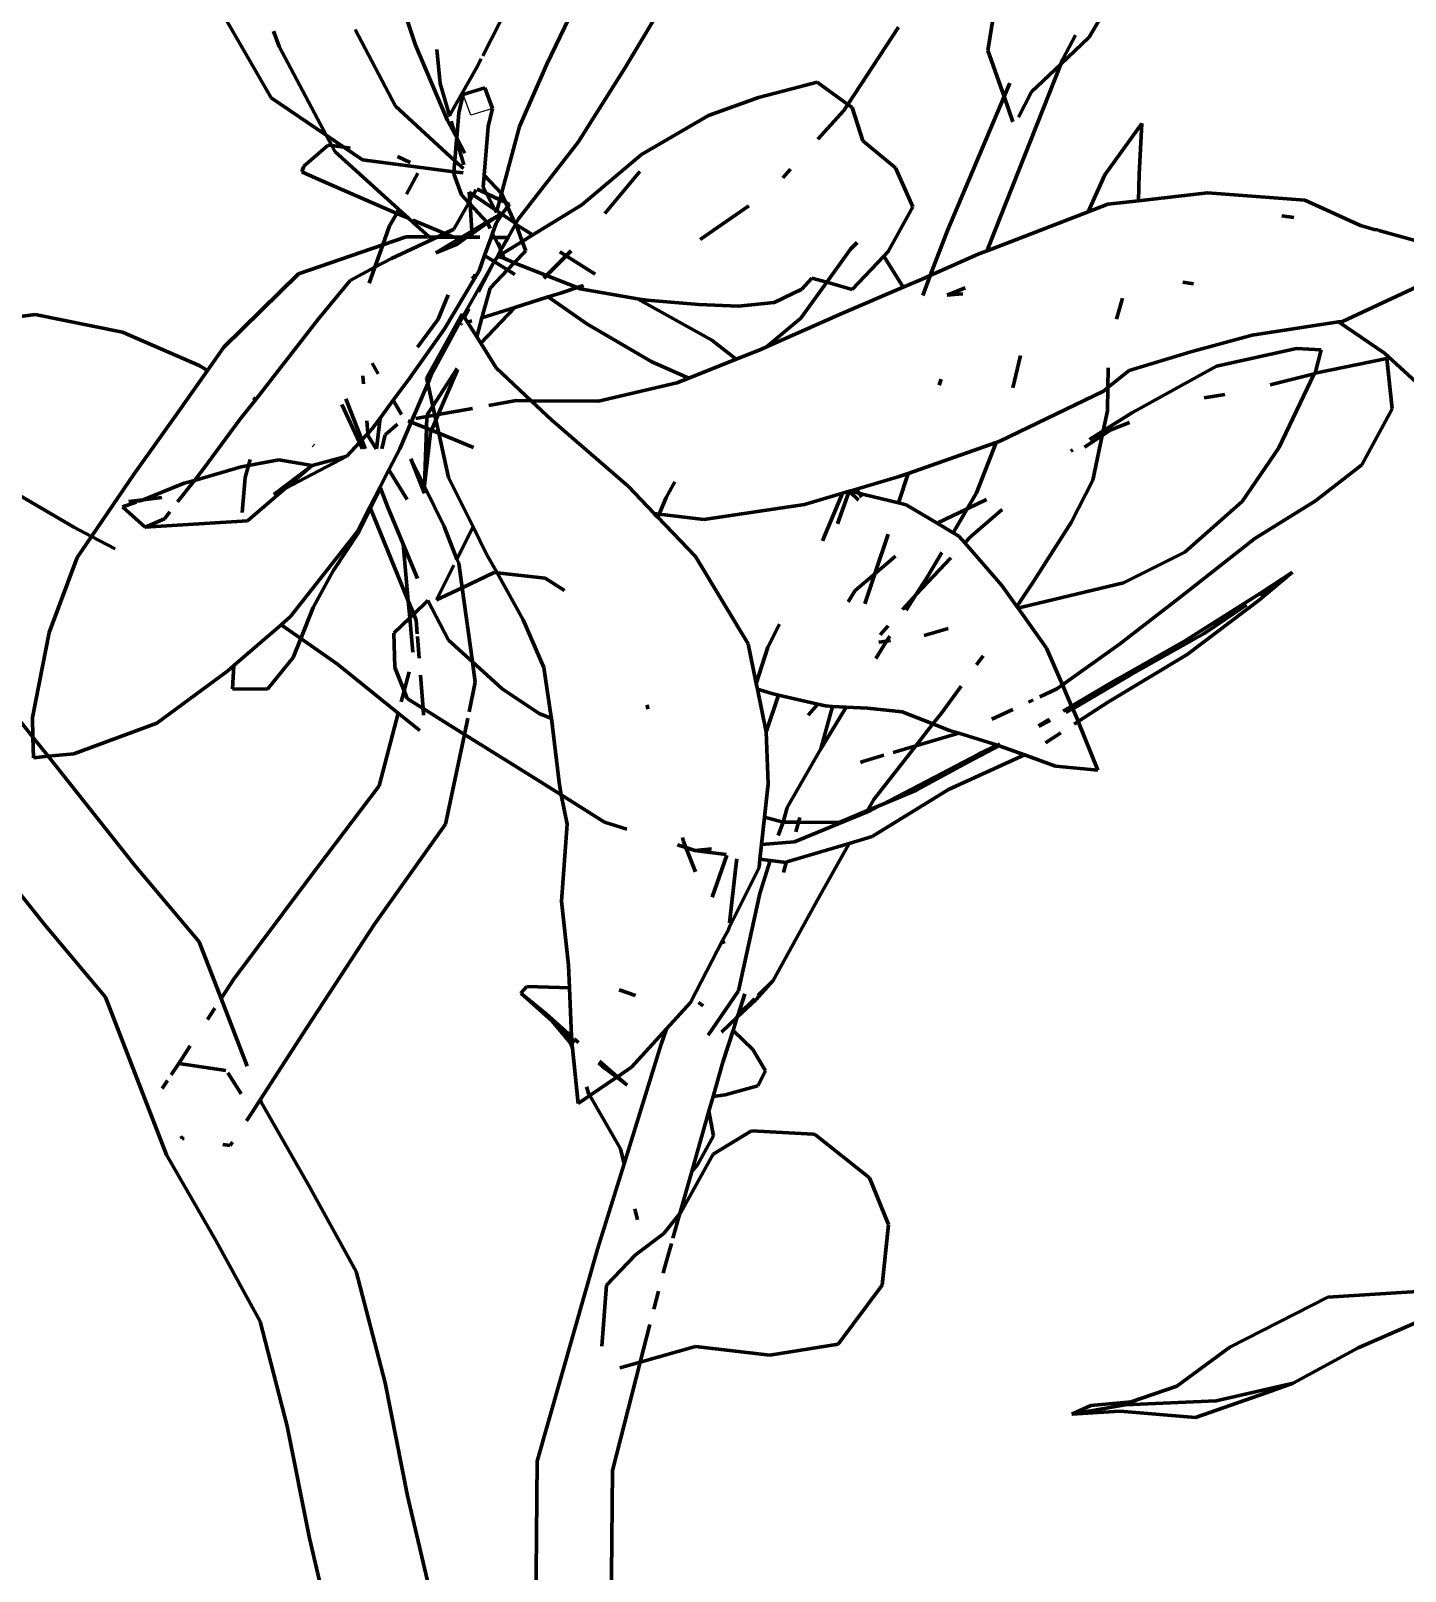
# Model space of a CAD drawing. Header units: millimetres. Extents: x 4307 to 31003, y 2809 to 20009.
# Drawn here: x 7988.4 to 8071.9, y 17335.3 to 17428.9 of the extents above; entities that cross this region are included whole.
import ezdxf

# ---------------------------------------------------------------- set-up
doc = ezdxf.new("R2010")
doc.units = ezdxf.units.MM
doc.layers.add('ProfileEdges', color=7, linetype='Continuous')

msp = doc.modelspace()

# ---------------------------------------------------------------- linework, layer by layer
for p, q in [((8015.103, 17423.798), (8014.64, 17425.064)), ((8016.416, 17424.212), (8015.103, 17423.798))]:
    msp.add_line(p, q)
at = {"layer": 'ProfileEdges', "lineweight": 211}
for p, q in [((8047.208, 17431.961), (8046.537, 17427.742)), ((8011.739, 17428.052), (8010.606, 17431.49)), ((8024.474, 17426.668), (8027.162, 17431.181)), ((8002.965, 17424.86), (7999.938, 17430.131)), ((8021.085, 17429.726), (8019.721, 17426.899)), ((8052.69, 17428.545), (8053.633, 17430.157)), ((8003.451, 17427.971), (8003.103, 17428.906)), ((8008.07, 17429.017), (8010.516, 17424.357)), ((8015.827, 17427.42), (8016.936, 17429.559)), ((8041.099, 17429.162), (8038.026, 17424.458)), ((8006.32, 17422.588), (8003.451, 17427.971)), ((8013.686, 17423.49), (8011.739, 17428.052)), ((8050.967, 17426.91), (8052.69, 17428.545)), ((8051.868, 17428.66), (8051.087, 17427.213)), ((8013.03, 17427.787), (8013.239, 17425.731)), ((8015.428, 17426.651), (8015.73, 17427.233)), ((8046.537, 17427.742), (8047.517, 17424.935)), ((8050.967, 17426.91), (8046.545, 17415.748)), ((8049.186, 17425.221), (8050.967, 17426.91)), ((8051.087, 17427.213), (8050.967, 17426.91)), ((8013.805, 17423.797), (8015.428, 17426.651)), ((8019.721, 17426.899), (8018.063, 17423.114)), ((8021.622, 17422.176), (8024.474, 17426.668)), ((8013.239, 17425.731), (8013.805, 17423.797)), ((8014.378, 17423.956), (8014.64, 17425.064)), ((8014.64, 17425.064), (8015.953, 17425.478)), ((8015.953, 17425.478), (8016.416, 17424.212)), ((8032.589, 17424.889), (8034.608, 17425.404)), ((8034.608, 17425.404), (8036.159, 17425.807)), ((8036.159, 17425.807), (8038.026, 17424.458)), ((8047.866, 17425.759), (8047.517, 17424.935)), ((8048.395, 17423.678), (8049.186, 17425.221)), ((8006.32, 17422.588), (8002.965, 17424.86)), ((8010.516, 17424.357), (8014.134, 17421.042)), ((8016.157, 17423.115), (8016.416, 17424.212)), ((8029.543, 17423.789), (8032.589, 17424.889)), ((8038.026, 17424.458), (8037.78, 17424.082)), ((8038.026, 17424.458), (8038.277, 17424.277)), ((8038.277, 17424.277), (8038.928, 17422.239)), ((8047.517, 17424.935), (8044.073, 17416.796)), ((8047.517, 17424.935), (8048.053, 17423.401)), ((8014.15, 17422.619), (8013.686, 17423.49)), ((8013.805, 17423.797), (8013.824, 17423.732)), ((8013.911, 17423.437), (8014.15, 17422.619)), ((8014.25, 17422.431), (8014.378, 17423.956)), ((8025.471, 17421.411), (8029.543, 17423.789)), ((8037.78, 17424.082), (8036.201, 17422.347)), ((8055.89, 17423.297), (8053.643, 17420.173)), ((8055.722, 17420.215), (8055.89, 17423.297)), ((8006.652, 17421.964), (8006.32, 17422.588)), ((8007.394, 17421.86), (8006.32, 17422.588)), ((8014.134, 17421.042), (8014.24, 17422.311)), ((8014.25, 17422.431), (8014.15, 17422.619)), ((8014.24, 17422.311), (8014.25, 17422.431)), ((8014.24, 17422.311), (8014.683, 17420.8)), ((8014.742, 17421.508), (8014.25, 17422.431)), ((8015.911, 17420.166), (8016.157, 17423.115)), ((8018.063, 17423.114), (8016.963, 17419.053)), ((8038.928, 17422.239), (8040.915, 17420.607)), ((8004.947, 17420.716), (8006.439, 17421.994)), ((8006.439, 17421.994), (8006.652, 17421.964)), ((8006.652, 17421.964), (8007.394, 17421.86)), ((8006.846, 17421.601), (8006.652, 17421.964)), ((8010.707, 17418.096), (8006.846, 17421.601)), ((8007.394, 17421.86), (8007.778, 17421.807)), ((8008.526, 17421.094), (8007.394, 17421.86)), ((8010.64, 17421.295), (8011.415, 17420.926)), ((8017.997, 17417.507), (8021.622, 17422.176)), ((8021.861, 17418.358), (8025.471, 17421.411)), ((8004.84, 17420.36), (8004.947, 17420.716)), ((8005.689, 17419.971), (8004.84, 17420.36)), ((8014.078, 17420.369), (8008.526, 17421.094)), ((8014.068, 17420.245), (8014.078, 17420.369)), ((8014.078, 17420.369), (8014.134, 17421.042)), ((8014.641, 17420.296), (8014.078, 17420.369)), ((8014.134, 17421.042), (8014.663, 17420.558)), ((8025.378, 17420.376), (8023.252, 17417.836)), ((8034.535, 17420.517), (8034.066, 17420.001)), ((8040.915, 17420.607), (8041.964, 17418.244)), ((8010.616, 17417.838), (8005.689, 17419.971)), ((8011.196, 17419.007), (8011.878, 17420.279)), ((8014.068, 17420.245), (8014.529, 17418.958)), ((8015.849, 17419.431), (8015.911, 17420.166)), ((8016.057, 17419.042), (8015.849, 17419.431)), ((8016.963, 17419.053), (8015.911, 17420.166)), ((8053.643, 17420.173), (8052.619, 17417.935)), ((8055.69, 17418.612), (8055.722, 17420.215)), ((8014.069, 17416.876), (8014.978, 17418.484)), ((8014.529, 17418.958), (8014.978, 17418.484)), ((8014.978, 17418.484), (8015.042, 17418.598)), ((8014.978, 17418.484), (8015.055, 17418.403)), ((8015.007, 17419.13), (8015.251, 17418.966)), ((8015.007, 17419.13), (8015.042, 17418.598)), ((8015.042, 17418.598), (8015.251, 17418.966)), ((8015.042, 17418.598), (8015.055, 17418.403)), ((8015.251, 17418.966), (8015.429, 17419.28)), ((8015.251, 17418.966), (8016.569, 17418.08)), ((8015.488, 17419.302), (8016.057, 17419.042)), ((8016.057, 17419.042), (8016.873, 17418.669)), ((8016.569, 17418.08), (8016.057, 17419.042)), ((8016.873, 17418.669), (8016.693, 17417.997)), ((8016.963, 17419.053), (8016.873, 17418.669)), ((8016.873, 17418.669), (8017.211, 17418.515)), ((8017.211, 17418.515), (8016.963, 17419.053)), ((8017.334, 17418.247), (8017.211, 17418.515)), ((8017.211, 17418.515), (8017.455, 17418.404)), ((8053.823, 17418.4), (8055.69, 17418.612)), ((8055.69, 17418.612), (8059.882, 17419.089)), ((8059.882, 17419.089), (8065.806, 17418.637)), ((8065.806, 17418.637), (8069.179, 17417.1)), ((8010.164, 17417.084), (8010.616, 17417.838)), ((8010.616, 17417.838), (8010.707, 17418.096)), ((8011.314, 17417.545), (8010.616, 17417.838)), ((8011.314, 17417.545), (8010.707, 17418.096)), ((8015.055, 17418.403), (8016.087, 17417.313)), ((8015.055, 17418.403), (8015.164, 17416.758)), ((8016.087, 17417.313), (8016.952, 17417.823)), ((8016.125, 17417.273), (8016.952, 17417.823)), ((8016.666, 17417.898), (8016.569, 17418.08)), ((8016.569, 17418.08), (8016.693, 17417.997)), ((8016.998, 17417.792), (8016.641, 17417.238)), ((8016.693, 17417.997), (8016.666, 17417.898)), ((8016.693, 17417.997), (8016.952, 17417.823)), ((8016.952, 17417.823), (8017.07, 17417.904)), ((8016.952, 17417.823), (8016.998, 17417.792)), ((8017.07, 17417.904), (8016.998, 17417.792)), ((8016.998, 17417.792), (8017.788, 17417.261)), ((8017.334, 17418.247), (8017.07, 17417.904)), ((8017.455, 17418.404), (8017.334, 17418.247)), ((8017.788, 17417.261), (8017.334, 17418.247)), ((8018.883, 17416.532), (8021.861, 17418.358)), ((8032.004, 17418.306), (8029.047, 17416.258)), ((8041.964, 17418.244), (8040.471, 17415.52)), ((8046.48, 17415.566), (8052.619, 17417.935)), ((8052.619, 17417.935), (8053.823, 17418.4)), ((8064.4, 17417.696), (8065.136, 17417.588)), ((8009.757, 17415.93), (8010.164, 17417.084)), ((8011.618, 17417.269), (8011.314, 17417.545)), ((8013.518, 17416.619), (8011.578, 17417.434)), ((8012.563, 17416.408), (8011.618, 17417.269)), ((8013.059, 17416.405), (8013.518, 17416.619)), ((8013.518, 17416.619), (8014.069, 17416.876)), ((8014.042, 17416.398), (8013.518, 17416.619)), ((8014.561, 17416.395), (8015.164, 17416.758)), ((8015.164, 17416.758), (8016.087, 17417.313)), ((8015.164, 17416.758), (8015.175, 17416.604)), ((8015.175, 17416.604), (8016.125, 17417.273)), ((8016.087, 17417.313), (8016.125, 17417.273)), ((8016.125, 17417.273), (8016.283, 17416.93)), ((8016.423, 17416.627), (8016.336, 17416.384)), ((8016.641, 17417.238), (8016.423, 17416.627)), ((8016.423, 17416.627), (8016.535, 17416.383)), ((8017.366, 17416.378), (8017.822, 17417.187)), ((8017.822, 17417.187), (8017.788, 17417.261)), ((8017.822, 17417.187), (8017.997, 17417.507)), ((8017.966, 17416.875), (8017.822, 17417.187)), ((8017.822, 17417.187), (8018.735, 17416.625)), ((8017.966, 17416.875), (8018.235, 17416.135)), ((8018.735, 17416.625), (8018.883, 17416.532)), ((8043.029, 17414.064), (8044.073, 17416.796)), ((8069.179, 17417.1), (8070.019, 17416.869)), ((8070.019, 17416.869), (8070.229, 17416.838)), ((8070.229, 17416.838), (8070.299, 17416.792)), ((8070.299, 17416.792), (8073.157, 17416.004)), ((8004.624, 17414.163), (8009.757, 17415.93)), ((8009.275, 17414.567), (8009.757, 17415.93)), ((8009.757, 17415.93), (8011.168, 17416.416)), ((8010.28, 17415.105), (8013.059, 17416.405)), ((8011.168, 17416.416), (8012.563, 17416.408)), ((8012.563, 17416.408), (8013.059, 17416.405)), ((8012.972, 17415.44), (8014.561, 17416.395)), ((8012.972, 17415.44), (8014.265, 17415.98)), ((8013.059, 17416.405), (8014.042, 17416.398)), ((8014.042, 17416.398), (8014.561, 17416.395)), ((8014.265, 17415.98), (8014.867, 17416.393)), ((8014.561, 17416.395), (8014.867, 17416.393)), ((8014.867, 17416.393), (8015.175, 17416.604)), ((8014.867, 17416.393), (8015.189, 17416.391)), ((8015.175, 17416.604), (8015.189, 17416.391)), ((8015.189, 17416.391), (8015.655, 17416.388)), ((8016.336, 17416.384), (8015.943, 17415.285)), ((8016.336, 17416.384), (8016.535, 17416.383)), ((8016.535, 17416.383), (8016.599, 17416.382)), ((8016.535, 17416.383), (8016.934, 17415.621)), ((8016.599, 17416.382), (8016.642, 17416.422)), ((8016.599, 17416.382), (8016.657, 17416.382)), ((8016.642, 17416.422), (8016.657, 17416.382)), ((8016.657, 17416.382), (8017.366, 17416.378)), ((8016.776, 17416.054), (8016.934, 17415.621)), ((8017.366, 17416.378), (8016.934, 17415.621)), ((8017.018, 17415.389), (8018.235, 17416.135)), ((8018.235, 17416.135), (8018.883, 17416.532)), ((8018.235, 17416.135), (8018.439, 17415.575)), ((8038.585, 17416.065), (8038.183, 17415.662)), ((8046.545, 17415.748), (8046.48, 17415.566)), ((8009.275, 17414.567), (8010.28, 17415.105)), ((8016.53, 17414.915), (8014.735, 17411.775)), ((8015.57, 17413.072), (8016.53, 17414.915)), ((8015.943, 17415.285), (8015.608, 17414.348)), ((8016.53, 17414.915), (8015.943, 17415.285)), ((8016.75, 17415.224), (8016.53, 17414.915)), ((8016.53, 17414.915), (8017.331, 17414.409)), ((8016.907, 17415.574), (8016.75, 17415.224)), ((8016.75, 17415.224), (8017.018, 17415.389)), ((8017.115, 17415.122), (8016.75, 17415.224)), ((8016.934, 17415.621), (8016.907, 17415.574)), ((8016.907, 17415.574), (8016.922, 17415.542)), ((8016.922, 17415.542), (8017.018, 17415.389)), ((8017.018, 17415.389), (8017.115, 17415.122)), ((8017.737, 17414.836), (8017.115, 17415.122)), ((8017.331, 17414.409), (8017.737, 17414.836)), ((8017.737, 17414.836), (8018.439, 17415.575)), ((8019.697, 17414.066), (8017.737, 17414.836)), ((8020.906, 17415.262), (8019.697, 17414.066)), ((8020.519, 17415.505), (8020.906, 17415.262)), ((8021.203, 17415.556), (8020.906, 17415.262)), ((8020.906, 17415.262), (8022.668, 17414.155)), ((8038.183, 17415.662), (8036.737, 17413.652)), ((8040.205, 17415.24), (8038.29, 17413.222)), ((8040.471, 17415.52), (8040.205, 17415.24)), ((8041.383, 17413.351), (8040.205, 17415.24)), ((8043.029, 17414.064), (8045.991, 17415.378)), ((8045.991, 17415.378), (8046.48, 17415.566)), ((8000.099, 17409.712), (8004.624, 17414.163)), ((8007.762, 17413.757), (8009.275, 17414.567)), ((8008.93, 17413.591), (8009.275, 17414.567)), ((8015.33, 17413.885), (8013.498, 17410.828)), ((8015.33, 17413.885), (8015.183, 17414.019)), ((8015.352, 17413.922), (8015.33, 17413.885)), ((8015.356, 17413.861), (8015.33, 17413.885)), ((8015.338, 17414.139), (8015.352, 17413.922)), ((8015.608, 17414.348), (8015.352, 17413.922)), ((8015.352, 17413.922), (8015.356, 17413.861)), ((8016.28, 17413.301), (8017.331, 17414.409)), ((8017.778, 17414.127), (8017.331, 17414.409)), ((8019.697, 17414.066), (8019.536, 17413.907)), ((8021.566, 17413.332), (8019.697, 17414.066)), ((8035.834, 17413.903), (8035.234, 17413.236)), ((8036.737, 17413.652), (8035.834, 17413.903)), ((8041.383, 17413.351), (8042.535, 17413.845)), ((8042.535, 17413.845), (8043.029, 17414.064)), ((8042.569, 17412.861), (8043.029, 17414.064)), ((8005.855, 17411.438), (8007.762, 17413.757)), ((8013.727, 17412.891), (8013.123, 17411.409)), ((8016.28, 17413.301), (8015.781, 17411.498)), ((8020.556, 17413.003), (8019.8, 17412.765)), ((8021.566, 17413.332), (8020.556, 17413.003)), ((8021.959, 17413.459), (8021.566, 17413.332)), ((8021.753, 17413.258), (8021.566, 17413.332)), ((8025.24, 17412.658), (8021.753, 17413.258)), ((8035.234, 17413.236), (8033.548, 17412.424)), ((8036.737, 17413.652), (8035.163, 17411.465)), ((8038.29, 17413.222), (8036.737, 17413.652)), ((8037.65, 17411.749), (8041.383, 17413.351)), ((8044.055, 17412.88), (8045.156, 17413.327)), ((8045.004, 17412.954), (8044.055, 17412.88)), ((8059.022, 17413.567), (8058.373, 17413.663)), ((8072.908, 17413.511), (8068.089, 17411.281)), ((8014.721, 17411.52), (8015.003, 17412.035)), ((8017.776, 17412.127), (8015.705, 17409.947)), ((8017.776, 17412.127), (8015.781, 17411.498)), ((8019.8, 17412.765), (8017.776, 17412.127)), ((8022.158, 17411.131), (8019.8, 17412.765)), ((8025.24, 17412.658), (8029.751, 17410.131)), ((8025.811, 17412.56), (8025.24, 17412.658)), ((8028.97, 17412.306), (8025.811, 17412.56)), ((8031.369, 17412.21), (8028.97, 17412.306)), ((8033.548, 17412.424), (8031.369, 17412.21)), ((8054.359, 17411.406), (8054.72, 17412.691)), ((7982.936, 17410.958), (7988.629, 17411.696)), ((7988.629, 17411.696), (7993.939, 17410.627)), ((8005.855, 17411.438), (8002.03, 17406.537)), ((8011.869, 17409.722), (8013.123, 17411.409)), ((8012.418, 17407.824), (8014.587, 17411.735)), ((8014.655, 17411.626), (8012.682, 17407.968)), ((8014.523, 17411.102), (8014.486, 17411.091)), ((8014.523, 17411.102), (8014.53, 17411.171)), ((8014.587, 17411.735), (8014.655, 17411.626)), ((8014.735, 17411.775), (8014.655, 17411.626)), ((8014.655, 17411.626), (8014.721, 17411.52)), ((8014.721, 17411.52), (8014.907, 17411.223)), ((8015.175, 17411.308), (8014.907, 17411.223)), ((8014.907, 17411.223), (8015.46, 17410.339)), ((8015.781, 17411.498), (8015.46, 17410.339)), ((8026.11, 17408.813), (8022.158, 17411.131)), ((8033.068, 17409.727), (8037.65, 17411.749)), ((8035.163, 17411.465), (8033.068, 17409.727)), ((8067.835, 17411.242), (8062.595, 17410.436)), ((8068.089, 17411.281), (8067.835, 17411.242)), ((8070.635, 17409.341), (8067.835, 17411.242)), ((7993.939, 17410.627), (7998.595, 17408.593)), ((8013.498, 17410.828), (8011.354, 17407.794)), ((8015.46, 17410.339), (8015.705, 17409.947)), ((8029.751, 17410.131), (8031.227, 17408.981)), ((8062.595, 17410.436), (8058.877, 17409.424)), ((7999.1, 17408.291), (8000.099, 17409.712)), ((8015.705, 17409.947), (8016.642, 17408.449)), ((8031.227, 17408.981), (8032.731, 17409.578)), ((8032.731, 17409.578), (8033.068, 17409.727)), ((8048.517, 17409.2), (8048.042, 17407.246)), ((8058.877, 17409.424), (8055.124, 17408.287)), ((8065.289, 17409.634), (8060.427, 17408.556)), ((8066.785, 17409.54), (8065.289, 17409.634)), ((8066.433, 17408.129), (8066.785, 17409.54)), ((8075.999, 17404.437), (8070.635, 17409.341)), ((7997.122, 17405.478), (7999.1, 17408.291)), ((7998.595, 17408.593), (7999.1, 17408.291)), ((8009.112, 17408.735), (8009.477, 17408.097)), ((8012.792, 17406.127), (8014.268, 17408.423)), ((8014.302, 17408.334), (8013.121, 17405.616)), ((8016.642, 17408.449), (8018.764, 17406.459)), ((8028.348, 17407.838), (8026.11, 17408.813)), ((8028.348, 17407.838), (8031.227, 17408.981)), ((8053.826, 17407.262), (8053.842, 17408.464)), ((8055.124, 17408.287), (8053.826, 17407.262)), ((8060.427, 17408.556), (8055.327, 17405.747)), ((8066.433, 17408.129), (8070.786, 17409.018)), ((8070.786, 17409.018), (8071.105, 17405.97)), ((8008.578, 17407.487), (8008.536, 17407.971)), ((8011.354, 17407.794), (8010.393, 17406.496)), ((8012.487, 17407.512), (8011.483, 17405.164)), ((8012.487, 17407.512), (8012.418, 17407.824)), ((8012.682, 17407.968), (8012.487, 17407.512)), ((8012.792, 17406.127), (8012.487, 17407.512)), ((8022.873, 17406.428), (8027.635, 17407.555)), ((8027.635, 17407.555), (8028.348, 17407.838)), ((8043.697, 17407.767), (8043.568, 17407.406)), ((8053.826, 17407.262), (8053.555, 17407.048)), ((8053.806, 17405.847), (8053.826, 17407.262)), ((8063.683, 17407.428), (8066.37, 17408.099)), ((8064.223, 17403.595), (8066.37, 17408.099)), ((8066.37, 17408.099), (8066.433, 17408.129)), ((8001.072, 17405.309), (8002.03, 17406.537)), ((8001.883, 17406.625), (8002.03, 17406.537)), ((8007.505, 17406.581), (8008.481, 17404.072)), ((8010.393, 17406.496), (8009.584, 17405.403)), ((8010.393, 17406.496), (8010.898, 17405.614)), ((8016.2, 17406.168), (8017.863, 17406.466)), ((8017.863, 17406.466), (8018.764, 17406.459)), ((8018.764, 17406.459), (8020.02, 17405.281)), ((8018.764, 17406.459), (8022.873, 17406.428)), ((8053.555, 17407.048), (8047.265, 17403.992)), ((8059.677, 17406.625), (8060.942, 17406.842)), ((7994.641, 17402.011), (7997.122, 17405.478)), ((8007.255, 17406.227), (8008.345, 17403.924)), ((8009.584, 17405.403), (8009.088, 17404.733)), ((8009.377, 17403.533), (8009.584, 17405.403)), ((8011.754, 17405.371), (8012.434, 17405.493)), ((8012.41, 17404.785), (8012.434, 17405.493)), ((8012.434, 17405.493), (8012.913, 17405.579)), ((8012.434, 17405.493), (8012.436, 17405.573)), ((8012.436, 17405.573), (8012.792, 17406.127)), ((8012.913, 17405.579), (8012.792, 17406.127)), ((8012.913, 17405.579), (8013.121, 17405.616)), ((8012.978, 17405.287), (8012.913, 17405.579)), ((8013.121, 17405.616), (8012.978, 17405.287)), ((8013.121, 17405.616), (8015.201, 17405.989)), ((8053.548, 17404.635), (8053.806, 17405.847)), ((8055.327, 17405.747), (8053.548, 17404.635)), ((8071.105, 17405.97), (8069.268, 17402.56)), ((7998.797, 17402.244), (8001.072, 17405.309)), ((8008.844, 17404.467), (8008.481, 17404.072)), ((8008.844, 17404.467), (8008.776, 17405.242)), ((8009.088, 17404.733), (8008.844, 17404.467)), ((8008.857, 17404.315), (8008.844, 17404.467)), ((8010.646, 17405.043), (8009.892, 17404.378)), ((8011.483, 17405.164), (8010.783, 17403.529)), ((8011.483, 17405.164), (8011.302, 17405.237)), ((8012.41, 17404.785), (8011.483, 17405.164)), ((8012.297, 17401.333), (8012.41, 17404.785)), ((8012.644, 17404.519), (8012.297, 17401.333)), ((8012.707, 17404.664), (8012.41, 17404.785)), ((8012.707, 17404.664), (8012.644, 17404.519)), ((8012.978, 17405.287), (8012.707, 17404.664)), ((8013.156, 17404.48), (8012.707, 17404.664)), ((8013.156, 17404.48), (8012.978, 17405.287)), ((8013.746, 17401.802), (8013.156, 17404.48)), ((8015.261, 17403.621), (8013.156, 17404.48)), ((8020.02, 17405.281), (8024.661, 17401.26)), ((8053.548, 17404.635), (8052.7, 17404.104)), ((8053.487, 17404.344), (8054.003, 17404.681)), ((8053.487, 17404.344), (8053.548, 17404.635)), ((8054.003, 17404.681), (8055.151, 17405.129)), ((8005.517, 17403.764), (8005.571, 17403.714)), ((8008.345, 17403.924), (8007.575, 17403.086)), ((8008.481, 17404.072), (8008.345, 17403.924)), ((8008.345, 17403.924), (8008.529, 17403.535)), ((8008.481, 17404.072), (8008.69, 17403.534)), ((8009.341, 17403.533), (8008.857, 17404.315)), ((8009.892, 17404.378), (8009.697, 17403.532)), ((8010.783, 17403.529), (8010.129, 17402.259)), ((8047.042, 17403.915), (8041.688, 17402.044)), ((8047.042, 17403.915), (8045.839, 17400.857)), ((8047.265, 17403.992), (8047.042, 17403.915)), ((8052.405, 17403.639), (8053.487, 17404.344)), ((8052.909, 17401.629), (8053.487, 17404.344)), ((8061.986, 17400.331), (8064.223, 17403.595)), ((8001.586, 17402.518), (8001.69, 17402.889)), ((8003.438, 17402.863), (8001.586, 17402.518)), ((8005.469, 17402.525), (8003.438, 17402.863)), ((8003.821, 17401.121), (8007.575, 17403.086)), ((8007.575, 17403.086), (8005.469, 17402.525)), ((8012.252, 17400.924), (8011.457, 17402.931)), ((8011.457, 17402.931), (8012.294, 17401.237)), ((8051.703, 17403.481), (8051.565, 17403.395)), ((7992.04, 17398.215), (7994.641, 17402.011)), ((8001.148, 17402.436), (7998.308, 17401.619)), ((7998.308, 17401.619), (7998.797, 17402.244)), ((8001.586, 17402.518), (8001.148, 17402.436)), ((8001.2, 17399.671), (8001.383, 17401.789)), ((8001.383, 17401.789), (8001.586, 17402.518)), ((8005.469, 17402.525), (8003.14, 17400.765)), ((8003.821, 17401.121), (8005.469, 17402.525)), ((8010.129, 17402.259), (8009.581, 17401.194)), ((8011.237, 17400.467), (8010.129, 17402.259)), ((8015.238, 17398.791), (8013.746, 17401.802)), ((8041.15, 17401.855), (8038.549, 17401.088)), ((8041.688, 17402.044), (8041.09, 17400.247)), ((8041.688, 17402.044), (8041.15, 17401.855)), ((8069.268, 17402.56), (8066.442, 17400.386)), ((7990.969, 17398.777), (7986.969, 17401.127)), ((7997.685, 17401.44), (7995.182, 17400.444)), ((7997.281, 17400.309), (7998.308, 17401.619)), ((7998.308, 17401.619), (7997.685, 17401.44)), ((8001.528, 17399.168), (8003.821, 17401.121)), ((8003.14, 17400.765), (8003.821, 17401.121)), ((8009.581, 17401.194), (8008.971, 17400.009)), ((8009.617, 17401.154), (8009.007, 17399.92)), ((8009.581, 17401.194), (8009.617, 17401.154)), ((8009.617, 17401.154), (8010.043, 17400.028)), ((8012.252, 17400.924), (8012.243, 17400.837)), ((8012.252, 17400.924), (8012.294, 17401.237)), ((8012.281, 17400.851), (8012.252, 17400.924)), ((8012.297, 17401.333), (8012.294, 17401.237)), ((8012.294, 17401.237), (8013.488, 17398.82)), ((8024.661, 17401.26), (8026.252, 17399.602)), ((8027.502, 17401.533), (8026.979, 17400.582)), ((8037.7, 17400.838), (8035.387, 17400.156)), ((8036.48, 17397.948), (8037.7, 17400.838)), ((8038.103, 17400.957), (8037.39, 17398.969)), ((8038.103, 17400.957), (8037.7, 17400.838)), ((8038.15, 17400.97), (8038.103, 17400.957)), ((8038.678, 17400.412), (8038.103, 17400.957)), ((8038.549, 17401.088), (8038.15, 17400.97)), ((8038.15, 17400.97), (8038.702, 17400.837)), ((8038.549, 17401.088), (8038.702, 17400.837)), ((8038.702, 17400.837), (8038.994, 17400.767)), ((8038.702, 17400.837), (8038.846, 17400.601)), ((8038.994, 17400.767), (8041.09, 17400.247)), ((8045.839, 17400.857), (8045.275, 17399.894)), ((8051.588, 17399.068), (8052.909, 17401.629)), ((7994.765, 17400.295), (7993.94, 17400.021)), ((7993.94, 17400.021), (7995.301, 17398.786)), ((7994.316, 17400.335), (7995.182, 17400.444)), ((7995.001, 17400.372), (7994.316, 17400.335)), ((7994.316, 17400.335), (7994.765, 17400.295)), ((7995.182, 17400.444), (7995.001, 17400.372)), ((7995.182, 17400.444), (7996.325, 17400.588)), ((8008.971, 17400.009), (8008.191, 17398.495)), ((8009.007, 17399.92), (8008.314, 17398.517)), ((8008.971, 17400.009), (8009.007, 17399.92)), ((8009.007, 17399.92), (8011.305, 17394.307)), ((8010.996, 17397.743), (8010.043, 17400.028)), ((8026.979, 17400.582), (8026.551, 17399.567)), ((8035.387, 17400.156), (8029.275, 17399.247)), ((8041.09, 17400.247), (8041.561, 17400.13)), ((8041.561, 17400.13), (8043.456, 17399.011)), ((8045.275, 17399.894), (8043.456, 17399.011)), ((8045.275, 17399.894), (8044.424, 17398.439)), ((8046.453, 17400.465), (8045.275, 17399.894)), ((8045.491, 17398.2), (8047.405, 17399.857)), ((8058.5, 17397.252), (8061.986, 17400.331)), ((8066.442, 17400.386), (8062.767, 17398.086)), ((7995.301, 17398.786), (7996.483, 17399.291)), ((8001.528, 17399.168), (7995.301, 17398.786)), ((7996.483, 17399.291), (7996.804, 17399.699)), ((8026.551, 17399.567), (8026.252, 17399.602)), ((8026.252, 17399.602), (8026.47, 17399.375)), ((8026.551, 17399.567), (8026.47, 17399.375)), ((8026.47, 17399.375), (8028.762, 17396.987)), ((8029.275, 17399.247), (8026.551, 17399.567)), ((8043.456, 17399.011), (8044.424, 17398.439)), ((8049.299, 17395.481), (8051.588, 17399.068)), ((7992.04, 17398.215), (7990.969, 17398.777)), ((7991.168, 17396.942), (7992.04, 17398.215)), ((7993.49, 17397.454), (7992.04, 17398.215)), ((8008.191, 17398.495), (8004.138, 17393.344)), ((8008.314, 17398.517), (8006.745, 17396.12)), ((8013.488, 17398.82), (8014.253, 17396.83)), ((8014.253, 17396.83), (8015.238, 17398.791)), ((8016.062, 17397.129), (8015.238, 17398.791)), ((8040.462, 17398.36), (8039.654, 17395.933)), ((8044.424, 17398.439), (8044.766, 17398.237)), ((8044.766, 17398.237), (8045.131, 17397.818)), ((8045.131, 17397.818), (8045.491, 17398.2)), ((8062.767, 17398.086), (8058.206, 17394.5)), ((8010.996, 17397.743), (8011.305, 17394.307)), ((8011.869, 17395.651), (8010.996, 17397.743)), ((8016.698, 17395.993), (8016.062, 17397.129)), ((8028.762, 17396.987), (8031.957, 17391.691)), ((8040.91, 17397.008), (8039.654, 17395.933)), ((8043.727, 17397.247), (8042.82, 17395.696)), ((8045.131, 17397.818), (8047.373, 17395.242)), ((8054.781, 17395.398), (8058.5, 17397.252)), ((7989.469, 17392.385), (7991.168, 17396.942)), ((8006.745, 17396.12), (8005.516, 17393.902)), ((8013.009, 17394.356), (8014.073, 17396.472)), ((8014.253, 17396.83), (8014.373, 17396.584)), ((8014.373, 17396.584), (8014.58, 17395.097)), ((8042.163, 17394.664), (8044.28, 17396.913)), ((8063.053, 17394.358), (8065.048, 17396.045)), ((8065.048, 17396.045), (8063.103, 17394.766)), ((8063.355, 17394.802), (8065.048, 17396.045)), ((8014.58, 17395.097), (8013.009, 17394.356)), ((8016.518, 17396.012), (8014.58, 17395.097)), ((8014.58, 17395.097), (8015.206, 17390.588)), ((8016.698, 17395.993), (8016.518, 17396.012)), ((8019.619, 17395.686), (8016.698, 17395.993)), ((8018.291, 17393.148), (8016.698, 17395.993)), ((8020.802, 17394.935), (8019.619, 17395.686)), ((8039.654, 17395.933), (8038.472, 17394.92)), ((8039.654, 17395.933), (8039.048, 17394.112)), ((8042.82, 17395.696), (8042.163, 17394.664)), ((8047.373, 17395.242), (8048.288, 17393.96)), ((8048.288, 17393.96), (8049.299, 17395.481)), ((8048.671, 17393.937), (8054.781, 17395.398)), ((8011.305, 17394.307), (8011.398, 17393.268)), ((8011.305, 17394.307), (8011.637, 17393.495)), ((8011.637, 17393.495), (8012.498, 17394.318)), ((8012.498, 17394.318), (8013.756, 17391.904)), ((8038.472, 17394.92), (8038.047, 17394.24)), ((8041.341, 17393.766), (8041.782, 17394.26)), ((8042.163, 17394.664), (8041.566, 17393.726)), ((8041.782, 17394.26), (8042.163, 17394.664)), ((8058.206, 17394.5), (8054.536, 17391.662)), ((8063.053, 17394.358), (8058.644, 17391.038)), ((8063.103, 17394.766), (8058.652, 17391.947)), ((8063.084, 17394.618), (8063.355, 17394.802)), ((8004.138, 17393.344), (8003.57, 17392.85)), ((8005.516, 17393.902), (8004.764, 17392.011)), ((8010.419, 17392.332), (8011.398, 17393.268)), ((8011.398, 17393.268), (8011.637, 17393.495)), ((8011.398, 17393.268), (8011.586, 17391.183)), ((8011.637, 17393.495), (8011.787, 17393.13)), ((8048.288, 17393.96), (8048.368, 17393.849)), ((8048.368, 17393.849), (8048.671, 17393.937)), ((8048.368, 17393.849), (8050.103, 17391.418)), ((8059.679, 17392.314), (8062.255, 17394.057)), ((7988.456, 17387.212), (7989.469, 17392.385)), ((8003.57, 17392.85), (8000.706, 17390.362)), ((8004.764, 17392.011), (8003.57, 17392.85)), ((8010.478, 17390.24), (8010.419, 17392.332)), ((8011.787, 17393.13), (8011.851, 17392.294)), ((8019.534, 17390.255), (8018.291, 17393.148)), ((8033.148, 17391.493), (8033.875, 17392.889)), ((8039.979, 17392.242), (8040.465, 17392.785)), ((8042.803, 17392.228), (8044.122, 17392.612)), ((8055.142, 17389.757), (8059.679, 17392.314)), ((8004.764, 17392.011), (8004.303, 17390.852)), ((8006.991, 17390.448), (8004.764, 17392.011)), ((8011.863, 17392.139), (8011.965, 17390.809)), ((8013.756, 17391.904), (8015.206, 17390.588)), ((8031.957, 17391.691), (8032.452, 17389.286)), ((8032.452, 17389.286), (8033.148, 17391.493)), ((8040.38, 17391.854), (8039.732, 17390.798)), ((8039.9, 17391.78), (8040.38, 17391.854)), ((8040.525, 17392.091), (8040.38, 17391.854)), ((8040.38, 17391.854), (8040.611, 17391.89)), ((8040.568, 17392.157), (8040.525, 17392.091)), ((8042.652, 17392.204), (8042.803, 17392.228)), ((8050.103, 17391.418), (8051.062, 17389.197)), ((8054.536, 17391.662), (8051.062, 17389.197)), ((8058.652, 17391.947), (8054.423, 17389.57)), ((8004.303, 17390.852), (8002.738, 17388.938)), ((8010.693, 17387.482), (8006.991, 17390.448)), ((8015.206, 17390.588), (8017.002, 17388.958)), ((8015.206, 17390.588), (8015.375, 17389.367)), ((8045.839, 17390.416), (8046.238, 17390.968)), ((8053.855, 17388.162), (8058.644, 17391.038)), ((8000.343, 17390.047), (7996.01, 17386.87)), ((8000.706, 17390.362), (8000.343, 17390.047)), ((8000.614, 17388.953), (8000.706, 17390.362)), ((8011.048, 17388.837), (8010.478, 17390.24)), ((8011.048, 17388.837), (8011.35, 17389.991)), ((8012.043, 17389.793), (8012.2, 17387.761)), ((8019.994, 17387.226), (8019.534, 17390.255)), ((8054.423, 17389.57), (8051.619, 17387.907)), ((8051.688, 17387.748), (8055.142, 17389.757)), ((8002.738, 17388.938), (8000.614, 17388.953)), ((8010.871, 17388.16), (8011.048, 17388.837)), ((8011.241, 17388.362), (8011.048, 17388.837)), ((8014.998, 17387.563), (8015.375, 17389.367)), ((8017.002, 17388.958), (8019.254, 17387.456)), ((8032.452, 17389.286), (8032.526, 17388.926)), ((8033.402, 17388.67), (8032.526, 17388.926)), ((8032.526, 17388.926), (8033.058, 17386.342)), ((8033.799, 17388.578), (8033.058, 17386.342)), ((8033.799, 17388.578), (8033.402, 17388.67)), ((8036.206, 17388.018), (8033.799, 17388.578)), ((8043.711, 17387.478), (8044.904, 17389.125)), ((8050.715, 17388.951), (8049.681, 17388.468)), ((8051.062, 17389.197), (8050.715, 17388.951)), ((8051.062, 17389.197), (8051.619, 17387.907)), ((8012.2, 17387.761), (8011.241, 17388.362)), ((8012.2, 17387.761), (8012.231, 17387.358)), ((8014.71, 17386.186), (8012.2, 17387.761)), ((8025.82, 17387.98), (8025.872, 17387.719)), ((8035.617, 17387.359), (8036.206, 17388.018)), ((8036.656, 17387.914), (8036.206, 17388.018)), ((8037.097, 17387.889), (8036.369, 17385.309)), ((8037.92, 17387.844), (8036.369, 17385.309)), ((8037.097, 17387.889), (8036.656, 17387.914)), ((8037.92, 17387.844), (8037.097, 17387.889)), ((8039.213, 17387.773), (8037.92, 17387.844)), ((8041.321, 17387.558), (8039.213, 17387.773)), ((8048.048, 17387.705), (8046.77, 17387.107)), ((8049.29, 17388.285), (8048.998, 17388.148)), ((8051.619, 17387.907), (8051.109, 17387.605)), ((8051.273, 17387.506), (8051.688, 17387.748)), ((8051.619, 17387.907), (8051.688, 17387.748)), ((8051.688, 17387.748), (8051.975, 17387.082)), ((8053.855, 17388.162), (8052.021, 17386.969)), ((7988.488, 17386.013), (7987.479, 17387.283)), ((7988.488, 17386.013), (7988.456, 17387.212)), ((7996.01, 17386.87), (7990.975, 17385.012)), ((8009.538, 17383.066), (8010.693, 17387.482)), ((8012.006, 17386.43), (8010.693, 17387.482)), ((8014.71, 17386.186), (8014.914, 17387.163)), ((8019.254, 17387.456), (8020.001, 17387.16)), ((8020.001, 17387.16), (8019.994, 17387.226)), ((8020.488, 17383.093), (8020.001, 17387.16)), ((8043.196, 17386.821), (8041.321, 17387.558)), ((8042.149, 17385.486), (8043.196, 17386.821)), ((8043.196, 17386.821), (8043.711, 17387.478)), ((8044.203, 17386.426), (8043.196, 17386.821)), ((8050.272, 17387.108), (8049.605, 17386.713)), ((8049.625, 17386.664), (8050.341, 17387.025)), ((8052.021, 17386.969), (8051.785, 17386.815)), ((8051.975, 17387.082), (8052.021, 17386.969)), ((8052.021, 17386.969), (8053.214, 17384.003)), ((7988.521, 17384.762), (7988.488, 17386.013)), ((7989.411, 17384.853), (7988.488, 17386.013)), ((8013.569, 17380.73), (8014.71, 17386.186)), ((8014.988, 17386.011), (8014.71, 17386.186)), ((8019.173, 17383.409), (8014.988, 17386.011)), ((8033.058, 17386.342), (8033.173, 17383.185)), ((8044.775, 17386.251), (8042.149, 17385.486)), ((8044.775, 17386.251), (8044.203, 17386.426)), ((8047.117, 17385.532), (8044.775, 17386.251)), ((8050.963, 17386.28), (8050.041, 17385.681)), ((7989.411, 17384.853), (7988.521, 17384.762)), ((7990.975, 17385.012), (7989.411, 17384.853)), ((7994.685, 17378.226), (7989.411, 17384.853)), ((8036.369, 17385.309), (8034.34, 17381.745)), ((8040.21, 17384.921), (8038.928, 17384.548)), ((8039.596, 17382.229), (8042.149, 17385.486)), ((8045.953, 17384.991), (8040.109, 17381.929)), ((8042.149, 17385.486), (8040.769, 17385.084)), ((8044.14, 17382.84), (8048.758, 17384.939)), ((8045.325, 17384.496), (8047.222, 17385.5)), ((8047.117, 17385.532), (8045.953, 17384.991)), ((8047.222, 17385.5), (8047.117, 17385.532)), ((8047.259, 17385.599), (8047.202, 17385.572)), ((8047.222, 17385.5), (8048.758, 17384.939)), ((8050.645, 17384.25), (8048.758, 17384.939)), ((8038.928, 17384.548), (8038.785, 17384.473)), ((8042.192, 17382.802), (8045.325, 17384.496)), ((8053.214, 17384.003), (8050.645, 17384.25)), ((8005.244, 17377.387), (8009.538, 17383.066)), ((8020.605, 17382.509), (8019.173, 17383.409)), ((8020.605, 17382.509), (8020.488, 17383.093)), ((8033.173, 17383.185), (8032.954, 17381.16)), ((8023.235, 17380.855), (8020.605, 17382.509)), ((8020.962, 17380.727), (8020.605, 17382.509)), ((8039.217, 17381.555), (8039.596, 17382.229)), ((8044.14, 17382.84), (8039.504, 17379.99)), ((8040.109, 17381.929), (8042.192, 17382.802)), ((8032.954, 17381.16), (8032.773, 17379.493)), ((8032.954, 17381.16), (8034.092, 17380.85)), ((8034.34, 17381.745), (8034.092, 17380.85)), ((8039.164, 17381.461), (8034.772, 17379.667)), ((8035.109, 17381.139), (8035.022, 17380.845)), ((8037.494, 17380.833), (8039.217, 17381.555)), ((8039.122, 17381.386), (8039.164, 17381.461)), ((8039.402, 17381.558), (8039.164, 17381.461)), ((8039.164, 17381.461), (8039.217, 17381.555)), ((8039.217, 17381.555), (8040.109, 17381.929)), ((8040.109, 17381.929), (8039.402, 17381.558)), ((7989.186, 17374.639), (7984.185, 17380.924)), ((8009.255, 17374.651), (8013.569, 17380.73)), ((8020.614, 17376.061), (8020.962, 17380.727)), ((8024.578, 17380.436), (8023.235, 17380.855)), ((8034.092, 17380.85), (8033.795, 17380.047)), ((8034.092, 17380.85), (8035.022, 17380.845)), ((8035.022, 17380.845), (8034.853, 17380.272)), ((8035.022, 17380.845), (8037.494, 17380.833)), ((8028.175, 17379.314), (8027.672, 17379.471)), ((8027.963, 17379.917), (8028.029, 17379.683)), ((8028.029, 17379.683), (8028.175, 17379.314)), ((8028.175, 17379.314), (8028.761, 17377.83)), ((8028.73, 17379.141), (8028.175, 17379.314)), ((8029.724, 17379.227), (8028.73, 17379.141)), ((8032.773, 17379.493), (8032.678, 17378.613)), ((8034.772, 17379.667), (8032.773, 17379.493)), ((8034.311, 17378.433), (8038.097, 17379.564)), ((8036.248, 17376.277), (8038.097, 17379.564)), ((8038.097, 17379.564), (8039.504, 17379.99)), ((8029.172, 17379.064), (8028.73, 17379.141)), ((8029.172, 17379.064), (8030.615, 17378.879)), ((8029.78, 17376.296), (8030.668, 17378.858)), ((8031.216, 17378.15), (8031.266, 17378.624)), ((8032.678, 17378.613), (8032.622, 17378.093)), ((8033.308, 17378.532), (8032.662, 17376.52)), ((8032.678, 17378.613), (8033.308, 17378.532)), ((8033.308, 17378.532), (8034.277, 17378.407)), ((8034.277, 17378.407), (8034.107, 17377.793)), ((8034.311, 17378.433), (8034.277, 17378.407)), ((7998.585, 17373.585), (7994.685, 17378.226)), ((8000.675, 17371.291), (8005.244, 17377.387)), ((8030.826, 17374.721), (8031.216, 17378.15)), ((8032.622, 17378.093), (8030.892, 17374.622)), ((8032.662, 17376.52), (8031.379, 17370.598)), ((8021.045, 17372.172), (8020.614, 17376.061)), ((8033.473, 17371.224), (8036.248, 17376.277)), ((7992.896, 17370.224), (7989.186, 17374.639)), ((8009.255, 17374.651), (8005.121, 17368.336)), ((8030.892, 17374.622), (8030.793, 17374.43)), ((7999.92, 17370.137), (7998.585, 17373.585)), ((8030.404, 17373.673), (8028.461, 17369.891)), ((8030.784, 17374.348), (8030.404, 17373.673)), ((8030.404, 17373.673), (8030.488, 17373.462)), ((8030.784, 17374.348), (8030.793, 17374.43)), ((8021.103, 17370.78), (8021.045, 17372.172)), ((7999.92, 17370.137), (8000.675, 17371.291)), ((8018.141, 17370.471), (8018.5, 17370.878)), ((8018.5, 17370.878), (8020.486, 17370.812)), ((8020.486, 17370.812), (8021.103, 17370.78)), ((8021.228, 17367.838), (8021.103, 17370.78)), ((8033.473, 17371.224), (8032.45, 17370.081)), ((8032.558, 17370.331), (8033.473, 17371.224)), ((7996.605, 17360.637), (7992.896, 17370.224)), ((7999.883, 17370.081), (7999.92, 17370.137)), ((8001.51, 17366.028), (7999.92, 17370.137)), ((8019.674, 17369.201), (8018.141, 17370.471)), ((8018.141, 17370.471), (8020.033, 17368.774)), ((8024.111, 17370.659), (8025.12, 17370.314)), ((8028.461, 17369.891), (8027.008, 17368.301)), ((8028.95, 17369.905), (8029.231, 17369.704)), ((8031.379, 17370.598), (8029.526, 17367.909)), ((8032.45, 17370.081), (8031.298, 17368.997)), ((8031.752, 17370.418), (8031.346, 17369.147)), ((8031.346, 17369.147), (8032.351, 17370.129)), ((7999.09, 17368.866), (7999.536, 17369.549)), ((8019.674, 17369.201), (8021.228, 17367.838)), ((8020.033, 17368.774), (8019.674, 17369.201)), ((8031.298, 17368.997), (8030.338, 17368.094)), ((8031.298, 17368.997), (8031.045, 17368.204)), ((8031.346, 17369.147), (8031.298, 17368.997)), ((8002.297, 17363.991), (8005.121, 17368.336)), ((8021.177, 17367.41), (8020.033, 17368.774)), ((8020.033, 17368.774), (8021.234, 17367.696)), ((8027.008, 17368.301), (8024.874, 17365.966)), ((8026.68, 17367.356), (8027.008, 17368.301)), ((8031.045, 17368.204), (8030.431, 17366.281)), ((8031.045, 17368.204), (8032.247, 17367.042)), ((7997.352, 17366.191), (7998.038, 17367.257)), ((8021.282, 17367.117), (8021.177, 17367.41)), ((8021.234, 17367.696), (8021.228, 17367.838)), ((8021.241, 17367.53), (8021.234, 17367.696)), ((8021.282, 17367.117), (8021.241, 17367.53)), ((8021.62, 17363.759), (8021.282, 17367.117)), ((8021.321, 17367.618), (8021.453, 17367.5)), ((8021.391, 17367.694), (8021.644, 17367.473)), ((8024.417, 17360.096), (8026.68, 17367.356)), ((8032.247, 17367.042), (8033.024, 17365.751)), ((7996.895, 17365.508), (7997.352, 17366.191)), ((7997.352, 17366.191), (8000.212, 17365.756)), ((8022.874, 17366.225), (8023.133, 17365.993)), ((8022.934, 17366.341), (8024.021, 17365.388)), ((8030.431, 17366.281), (8029.834, 17364.181)), ((7996.352, 17364.677), (7996.665, 17365.156)), ((8000.343, 17365.629), (8001.151, 17364.341)), ((8023.972, 17365.355), (8022.337, 17364.246)), ((8023.133, 17365.993), (8023.972, 17365.355)), ((8024.021, 17365.388), (8023.972, 17365.355)), ((8023.972, 17365.355), (8024.614, 17364.867)), ((8024.874, 17365.966), (8024.021, 17365.388)), ((8024.021, 17365.388), (8024.614, 17364.867)), ((8033.024, 17365.751), (8032.545, 17364.835)), ((8022.337, 17364.246), (8021.62, 17363.759)), ((8022.286, 17364.335), (8022.131, 17364.764)), ((8022.337, 17364.246), (8022.286, 17364.335)), ((8024.196, 17361.006), (8022.337, 17364.246)), ((8030.568, 17364.294), (8029.834, 17364.181)), ((8032.545, 17364.835), (8030.568, 17364.294)), ((8001.834, 17363.252), (8002.297, 17363.991)), ((8002.353, 17363.846), (8002.297, 17363.991)), ((8005.286, 17358.748), (8002.353, 17363.846)), ((8029.581, 17363.294), (8028.538, 17359.628)), ((8029.834, 17364.181), (8029.581, 17363.294)), ((8029.581, 17363.294), (8029.855, 17361.796)), ((8001.834, 17363.252), (8001.474, 17362.705)), ((7997.565, 17361.643), (7997.483, 17361.774)), ((7997.68, 17361.625), (7997.565, 17361.643)), ((8000.616, 17361.402), (8000.482, 17361.199)), ((8029.855, 17361.796), (8028.88, 17360.043)), ((8032.167, 17362.105), (8029.828, 17360.686)), ((8035.924, 17361.897), (8032.167, 17362.105)), ((8035.996, 17361.878), (8035.924, 17361.897)), ((8036.067, 17361.84), (8035.996, 17361.878)), ((8039.336, 17359.243), (8036.067, 17361.84)), ((7999.599, 17355.434), (7996.605, 17360.637)), ((8000.482, 17361.199), (8000.024, 17361.269)), ((8024.417, 17360.096), (8024.196, 17361.006)), ((8029.828, 17360.686), (8027.895, 17357.186)), ((8022.8, 17354.912), (8024.417, 17360.096)), ((8028.538, 17359.628), (8027.814, 17357.084)), ((8028.88, 17360.043), (8028.538, 17359.628)), ((8008.143, 17353.551), (8005.286, 17358.748)), ((8040.488, 17356.407), (8039.336, 17359.243)), ((8025.243, 17356.686), (8025.078, 17357.365)), ((8027.814, 17357.084), (8026.845, 17355.859)), ((8027.814, 17357.084), (8027.384, 17355.571)), ((8027.895, 17357.186), (8027.814, 17357.084)), ((8026.845, 17355.859), (8025.119, 17354.575)), ((8040.1, 17352.731), (8040.488, 17356.407)), ((8002.305, 17350.511), (7999.599, 17355.434)), ((8022.8, 17354.912), (8019.129, 17342.032)), ((8027.296, 17355.263), (8026.888, 17353.829)), ((8025.119, 17354.575), (8023.354, 17352.73)), ((8009.894, 17346.78), (8008.143, 17353.551)), ((8026.888, 17353.829), (8026.789, 17353.445)), ((8023.354, 17352.73), (8023.067, 17349.014)), ((8026.508, 17352.35), (8026.226, 17351.256)), ((8037.426, 17349.148), (8040.1, 17352.731)), ((8067.195, 17351.993), (8073.273, 17352.37)), ((8061.24, 17348.954), (8067.195, 17351.993)), ((8003.949, 17344.157), (8002.305, 17350.511)), ((8025.989, 17350.334), (8025.4, 17348.044)), ((8072.519, 17350.441), (8069.031, 17348.908)), ((8025.4, 17348.044), (8028.769, 17348.995)), ((8028.769, 17348.995), (8033.287, 17348.479)), ((8033.287, 17348.479), (8037.426, 17349.148)), ((8058.019, 17346.579), (8061.24, 17348.954)), ((8069.031, 17348.908), (8065.095, 17346.776)), ((8025.4, 17348.044), (8023.706, 17341.463)), ((8024.152, 17347.692), (8025.4, 17348.044)), ((8011.25, 17339.924), (8009.894, 17346.78)), ((8055.243, 17345.627), (8058.019, 17346.579)), ((8065.095, 17346.776), (8060.418, 17345.687)), ((8063.44, 17346.183), (8065.095, 17346.776)), ((8052.783, 17345.422), (8055.243, 17345.627)), ((8060.418, 17345.687), (8054.869, 17345.458)), ((8063.44, 17346.183), (8059.143, 17344.693)), ((8054.869, 17345.458), (8051.642, 17344.889)), ((8051.642, 17344.889), (8052.783, 17345.422)), ((8054.544, 17345.076), (8051.642, 17344.889)), ((8059.143, 17344.693), (8054.544, 17345.076)), ((8005.295, 17337.351), (8003.949, 17344.157)), ((8019.012, 17329.378), (8019.129, 17342.032)), ((8023.706, 17341.463), (8023.6, 17329.156)), ((8012.859, 17333.112), (8011.25, 17339.924)), ((8006.965, 17330.294), (8005.295, 17337.351))]:
    msp.add_line(p, q, dxfattribs=at)

doc.saveas('drawing.dxf')
